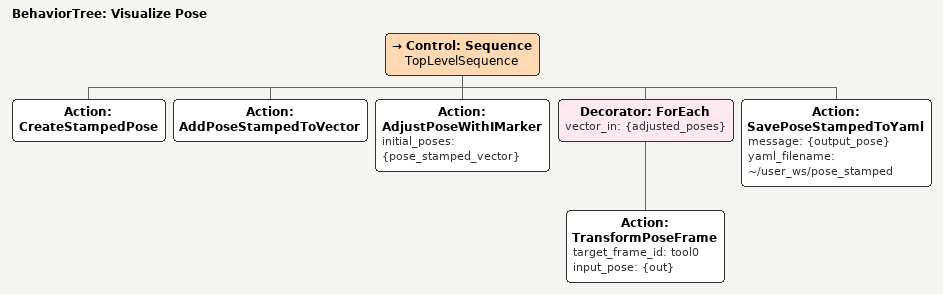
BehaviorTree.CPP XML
<?xml version="1.0" encoding="utf-8"?>
<root BTCPP_format="4" main_tree_to_execute="Visualize Pose">
  <BehaviorTree ID="Visualize Pose" _description="">
    <Control ID="Sequence" name="TopLevelSequence">
      <Action ID="CreateStampedPose"/>
      <Action ID="AddPoseStampedToVector"/>
      <Action ID="AdjustPoseWithIMarker" initial_poses="{pose_stamped_vector}"/>
      <Decorator ID="ForEach" vector_in="{adjusted_poses}">
        <Action ID="TransformPoseFrame" target_frame_id="tool0" input_pose="{out}"/>
      </Decorator>
      <Action ID="SavePoseStampedToYaml" message="{output_pose}" yaml_filename="~/user_ws/pose_stamped"/>
    </Control>
  </BehaviorTree>
</root>
